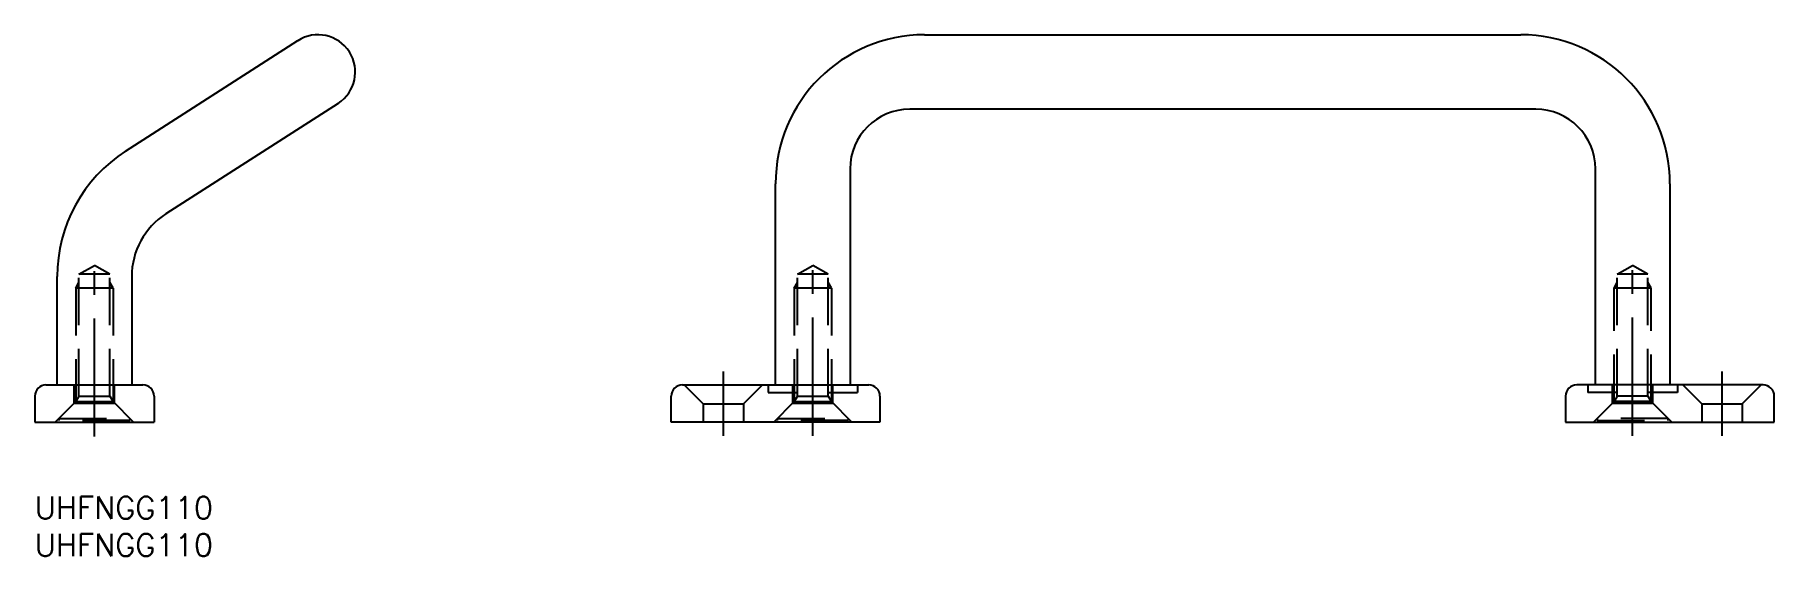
# Model space of a CAD drawing. Extents: x 0 to 233, y -8 to 62.
import ezdxf

# ---------------------------------------------------------------- set-up
doc = ezdxf.new("R2010")
doc.units = 0
doc.header["$LTSCALE"] = 0.5
doc.linetypes.add('CENTER', pattern=[50.8, 31.75, -6.35, 6.35, -6.35])
doc.linetypes.add('DASHED', pattern=[19.05, 12.7, -6.35])
for name, color, linetype in [('MSM_CENTER', 1, 'CENTER'), ('MSM_CONTINUOUS', 7, 'CONTINUOUS'), ('MSM_DASHED', 4, 'DASHED'), ('MSM_PART_NUMBER', 7, 'CONTINUOUS')]:
    doc.layers.add(name, color=color, linetype=linetype)
doc.styles.get("Standard").update_dxf_attribs({"font": 'txt.shx', "height": 3, "bigfont": 'bigfont.shx'})

# ---------------------------------------------------------------- blocks, each defined once
blk = doc.blocks.new('*U2')
at = {"layer": 'MSM_PART_NUMBER'}
blk.add_text('UHFNGG110', height=3, dxfattribs=at).set_placement((0, -3))
blk = doc.blocks.new('*U3')
at = {"layer": 'MSM_PART_NUMBER'}
blk.add_text('UHFNGG110', height=3, dxfattribs=at).set_placement((0, -8))

msp = doc.modelspace()

# ---------------------------------------------------------------- linework, layer by layer
at = {"layer": 'MSM_CENTER'}
for p, q in [((8, 8.05), (8, 32.04)), ((104.4, 8.18), (104.4, 32.04)), ((214.4, 8.18), (214.4, 32.04)), ((92.4, 8.18), (92.4, 16.82)), ((226.4, 8.18), (226.4, 16.82))]:
    msp.add_line(p, q, dxfattribs=at)
at = {"layer": 'MSM_CONTINUOUS'}
for p, q in [((12.19, 46.37), (35.3, 61.21)), ((119.4, 62), (199.4, 62)), ((40.7, 52.79), (17.6, 37.95)), ((201.4, 52), (117.4, 52)), ((109.4, 44), (109.4, 15)), ((209.4, 15), (209.4, 44)), ((99.4, 15), (99.4, 42)), ((219.4, 42), (219.4, 15)), ((3, 15), (3, 29.54)), ((13, 29.54), (13, 15)), ((1.5, 15), (14.5, 15)), ((86.9, 15), (111.9, 15)), ((231.9, 15), (206.9, 15)), ((0, 13.5), (0, 10)), ((16, 13.5), (16, 10)), ((85.4, 10), (85.4, 13.5)), ((113.4, 13.5), (113.4, 10)), ((205.4, 13.5), (205.4, 10)), ((233.4, 10), (233.4, 13.5)), ((0, 10), (16, 10)), ((113.4, 10), (85.4, 10)), ((205.4, 10), (233.4, 10))]:
    msp.add_line(p, q, dxfattribs=at)
for centre, radius, start, end in [((38, 57), 5, 302.7126, 122.7126), ((119.4, 42), 20, 90, 180), ((199.4, 42), 20, 0, 90), ((117.4, 44), 8, 90, 180), ((201.4, 44), 8, 0, 90), ((23, 29.54), 20, 122.7126, 180), ((23, 29.54), 10, 122.7126, 180), ((1.5, 13.5), 1.5, 90, 180), ((14.5, 13.5), 1.5, 0, 90), ((86.9, 13.5), 1.5, 90, 180), ((111.9, 13.5), 1.5, 0, 90), ((206.9, 13.5), 1.5, 90, 180), ((231.9, 13.5), 1.5, 0, 90)]:
    msp.add_arc(centre, radius, start, end, dxfattribs=at)
at = {"layer": 'MSM_DASHED'}
for p, q in [((5.93, 29.85), (8, 31.04)), ((10.07, 29.85), (8, 31.04)), ((102.33, 29.85), (104.4, 31.04)), ((106.46, 29.85), (104.4, 31.04)), ((212.33, 29.85), (214.4, 31.04)), ((216.46, 29.85), (214.4, 31.04)), ((5.5, 28), (5.93, 28.75)), ((5.93, 13.5), (5.93, 29.85)), ((10.07, 29.85), (5.93, 29.85)), ((10.07, 13.5), (10.07, 29.85)), ((10.5, 28), (10.07, 28.75)), ((101.9, 28), (102.33, 28.75)), ((102.33, 13.5), (102.33, 29.85)), ((106.46, 29.85), (102.33, 29.85)), ((106.46, 13.5), (106.46, 29.85)), ((106.9, 28), (106.46, 28.75)), ((211.9, 28), (212.33, 28.75)), ((212.33, 13.5), (212.33, 29.85)), ((216.46, 29.85), (212.33, 29.85)), ((216.46, 13.5), (216.46, 29.85)), ((216.9, 28), (216.46, 28.75)), ((5.5, 28), (5.5, 12.75)), ((10.5, 28), (5.5, 28)), ((10.5, 28), (10.5, 12.75)), ((101.9, 28), (101.9, 12.75)), ((106.9, 28), (101.9, 28)), ((106.9, 28), (106.9, 12.75)), ((211.9, 12.75), (211.9, 28)), ((216.9, 28), (211.9, 28)), ((216.9, 12.75), (216.9, 28)), ((5.3, 12.55), (5.3, 15)), ((10.7, 12.55), (10.7, 15)), ((87.15, 15), (89.7, 12.45)), ((97.65, 15), (95.1, 12.45)), ((98.4, 15), (98.4, 14)), ((101.7, 12.55), (101.7, 15)), ((107.1, 12.55), (107.1, 15)), ((110.4, 15), (110.4, 14)), ((208.4, 15), (208.4, 14)), ((211.7, 12.55), (211.7, 15)), ((217.1, 12.55), (217.1, 15)), ((220.4, 15), (220.4, 14)), ((221.15, 15), (223.7, 12.45)), ((231.65, 15), (229.1, 12.45)), ((2.75, 10), (5.5, 12.75)), ((5.3, 12.55), (10.7, 12.55)), ((5.93, 13.5), (5.5, 12.75)), ((5.5, 12.75), (10.5, 12.75)), ((5.93, 13.5), (10.07, 13.5)), ((10.07, 13.5), (10.5, 12.75)), ((13.25, 10), (10.5, 12.75)), ((89.7, 12.45), (89.7, 10)), ((89.7, 12.45), (95.1, 12.45)), ((95.1, 12.45), (95.1, 10)), ((98.4, 14), (102.33, 14)), ((99.15, 10), (101.9, 12.75)), ((101.7, 12.55), (107.1, 12.55)), ((102.33, 13.5), (101.9, 12.75)), ((101.9, 12.75), (106.9, 12.75)), ((102.33, 13.5), (106.46, 13.5)), ((106.46, 14), (110.4, 14)), ((106.46, 13.5), (106.9, 12.75)), ((109.65, 10), (106.9, 12.75)), ((212.33, 14), (208.4, 14)), ((209.15, 10), (211.9, 12.75)), ((211.7, 12.55), (217.1, 12.55)), ((212.33, 13.5), (211.9, 12.75)), ((216.9, 12.75), (211.9, 12.75)), ((216.46, 13.5), (212.33, 13.5)), ((220.4, 14), (216.46, 14)), ((216.46, 13.5), (216.9, 12.75)), ((219.65, 10), (216.9, 12.75)), ((223.7, 12.45), (223.7, 10)), ((223.7, 12.45), (229.1, 12.45)), ((229.1, 12.45), (229.1, 10)), ((3.25, 10.5), (12.75, 10.5)), ((3.25, 10.2), (3.25, 10.5)), ((12.75, 10.2), (3.25, 10.2)), ((12.75, 10.5), (12.75, 10.2)), ((99.65, 10.5), (109.15, 10.5)), ((99.65, 10.2), (99.65, 10.5)), ((109.15, 10.2), (99.65, 10.2)), ((109.15, 10.5), (109.15, 10.2)), ((209.65, 10.5), (209.65, 10.2)), ((219.15, 10.5), (209.65, 10.5)), ((209.65, 10.2), (219.15, 10.2)), ((219.15, 10.2), (219.15, 10.5))]:
    msp.add_line(p, q, dxfattribs=at)

# ---------------------------------------------------------------- block references
at = {"layer": 'MSM_CONTINUOUS'}
for name in ['*U2', '*U3']:
    msp.add_blockref(name, (0, 0), dxfattribs=at)

doc.saveas('drawing.dxf')
